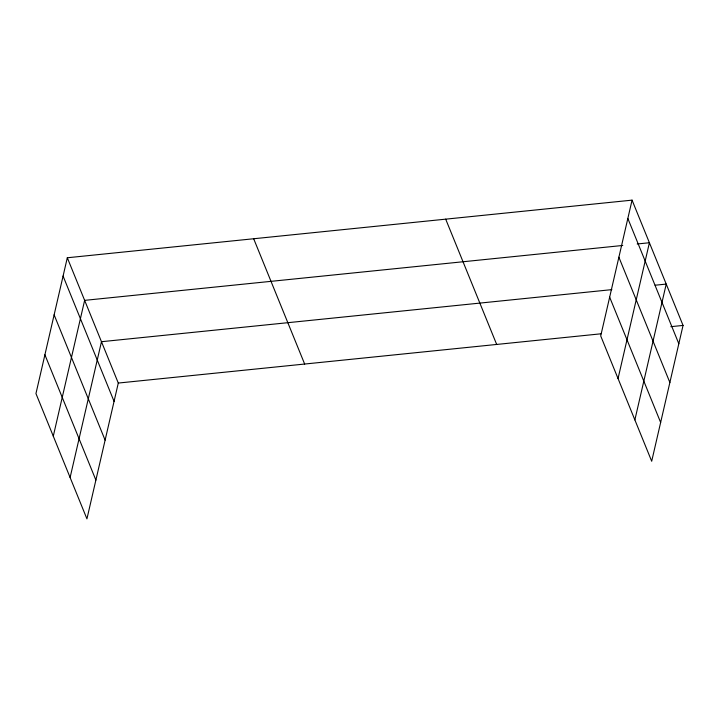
<?xml version="1.0" encoding="UTF-8"?>
<svg xmlns="http://www.w3.org/2000/svg" width="719" height="719" viewBox="0 0 719 719"><rect width="100%" height="100%" fill="white"/><g stroke="black" fill="none" stroke-linecap="round" stroke-linejoin="round"><path stroke-width="1.08" d="M67.307 257.762L35.95 393.572L86.936 518.857L118.293 383.056L67.307 257.762L632.064 200.143L683.05 325.428L651.693 461.239L600.707 335.944L632.064 200.143M53.287 436.163L84.635 300.362L622.771 245.458M70.111 477.515L101.469 341.705L611.869 289.631M618.043 378.545L649.401 242.743L637.196 243.984M634.868 419.896L666.225 284.086L655.135 285.218M118.293 383.056L600.958 333.805M670.845 326.678L683.05 325.428M627.831 218.45L678.826 343.745M618.879 257.222L669.874 382.517M609.658 297.172L660.644 422.466M445.69 219.151L496.676 344.446M253.672 238.744L304.658 364.039M63.074 276.069L114.06 401.364M54.123 314.841L105.109 440.136M44.902 354.791L95.888 480.085"/></g></svg>
